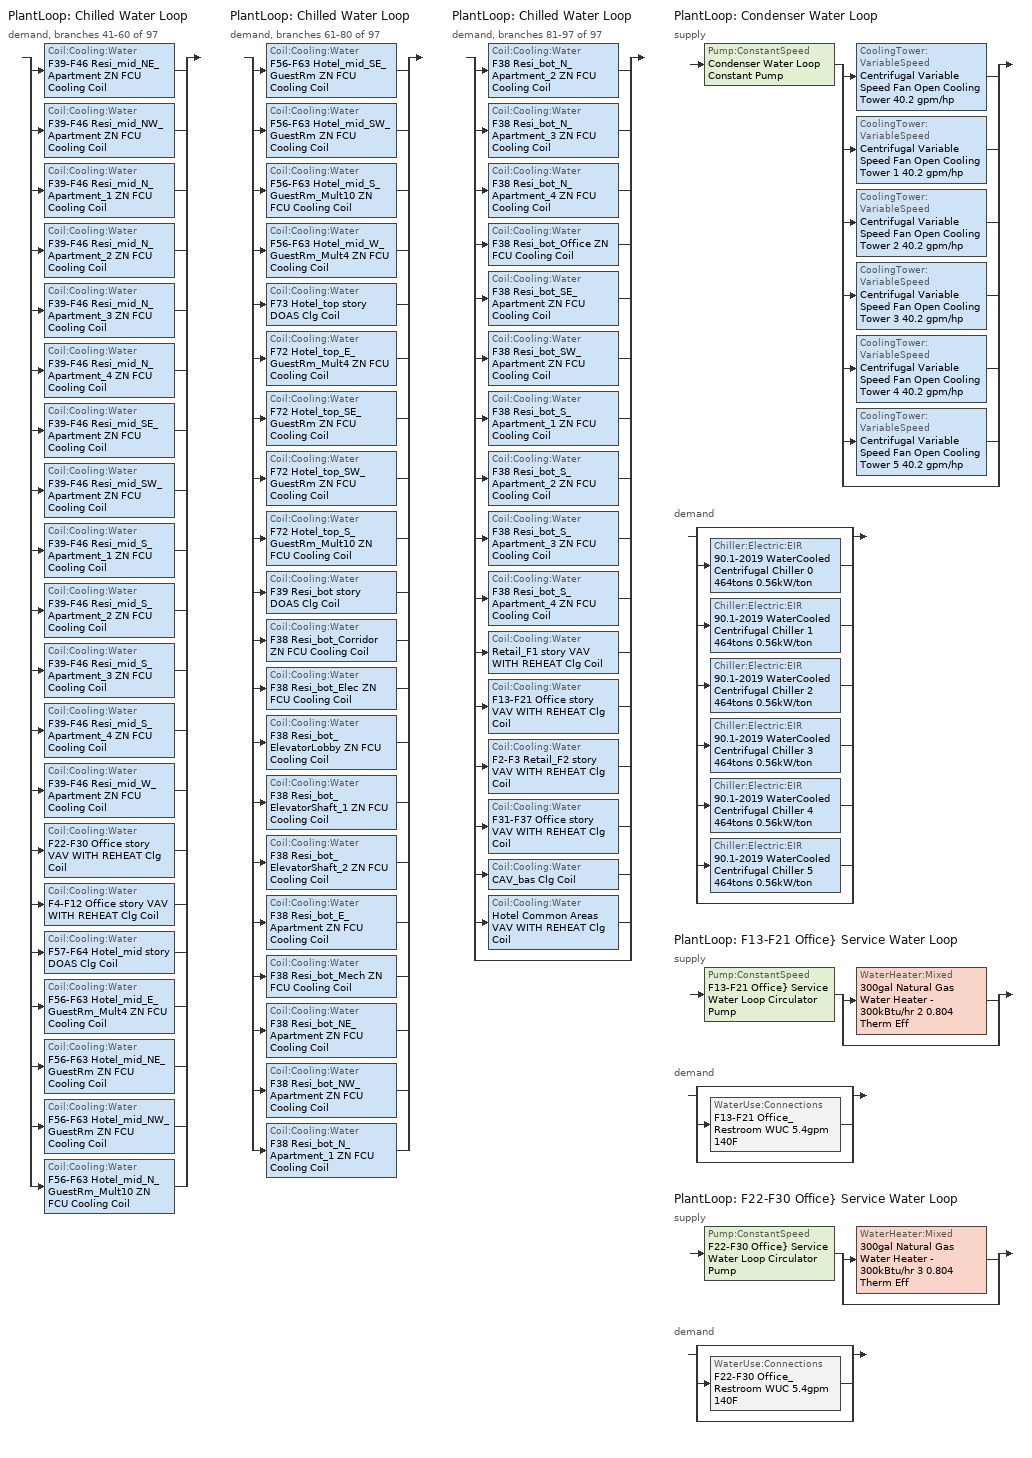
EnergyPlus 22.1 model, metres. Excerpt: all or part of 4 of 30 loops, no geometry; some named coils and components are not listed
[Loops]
PlantLoop 'Chilled Water Loop'
 demand, branches 41-60 of 97: split
  | Coil:Cooling:Water 'F39-F46 Resi_mid_NE_Apartment ZN FCU Cooling Coil'
  | Coil:Cooling:Water 'F39-F46 Resi_mid_NW_Apartment ZN FCU Cooling Coil'
  | Coil:Cooling:Water 'F39-F46 Resi_mid_N_Apartment_1 ZN FCU Cooling Coil'
  | Coil:Cooling:Water 'F39-F46 Resi_mid_N_Apartment_2 ZN FCU Cooling Coil'
  | Coil:Cooling:Water 'F39-F46 Resi_mid_N_Apartment_3 ZN FCU Cooling Coil'
  | Coil:Cooling:Water 'F39-F46 Resi_mid_N_Apartment_4 ZN FCU Cooling Coil'
  | Coil:Cooling:Water 'F39-F46 Resi_mid_SE_Apartment ZN FCU Cooling Coil'
  | Coil:Cooling:Water 'F39-F46 Resi_mid_SW_Apartment ZN FCU Cooling Coil'
  | Coil:Cooling:Water 'F39-F46 Resi_mid_S_Apartment_1 ZN FCU Cooling Coil'
  | Coil:Cooling:Water 'F39-F46 Resi_mid_S_Apartment_2 ZN FCU Cooling Coil'
  | Coil:Cooling:Water 'F39-F46 Resi_mid_S_Apartment_3 ZN FCU Cooling Coil'
  | Coil:Cooling:Water 'F39-F46 Resi_mid_S_Apartment_4 ZN FCU Cooling Coil'
  | Coil:Cooling:Water 'F39-F46 Resi_mid_W_Apartment ZN FCU Cooling Coil'
  | Coil:Cooling:Water 'F22-F30 Office story VAV WITH REHEAT Clg Coil'
  | Coil:Cooling:Water 'F4-F12 Office story VAV WITH REHEAT Clg Coil'
  | Coil:Cooling:Water 'F57-F64 Hotel_mid story DOAS Clg Coil'
  | Coil:Cooling:Water 'F56-F63 Hotel_mid_E_GuestRm_Mult4 ZN FCU Cooling Coil'
  | Coil:Cooling:Water 'F56-F63 Hotel_mid_NE_GuestRm ZN FCU Cooling Coil'
  | Coil:Cooling:Water 'F56-F63 Hotel_mid_NW_GuestRm ZN FCU Cooling Coil'
  | Coil:Cooling:Water 'F56-F63 Hotel_mid_N_GuestRm_Mult10 ZN FCU Cooling Coil'
PlantLoop 'Chilled Water Loop'
 demand, branches 61-80 of 97: split
  | Coil:Cooling:Water 'F56-F63 Hotel_mid_SE_GuestRm ZN FCU Cooling Coil'
  | Coil:Cooling:Water 'F56-F63 Hotel_mid_SW_GuestRm ZN FCU Cooling Coil'
  | Coil:Cooling:Water 'F56-F63 Hotel_mid_S_GuestRm_Mult10 ZN FCU Cooling Coil'
  | Coil:Cooling:Water 'F56-F63 Hotel_mid_W_GuestRm_Mult4 ZN FCU Cooling Coil'
  | Coil:Cooling:Water 'F73 Hotel_top story DOAS Clg Coil'
  | Coil:Cooling:Water 'F72 Hotel_top_E_GuestRm_Mult4 ZN FCU Cooling Coil'
  | Coil:Cooling:Water 'F72 Hotel_top_SE_GuestRm ZN FCU Cooling Coil'
  | Coil:Cooling:Water 'F72 Hotel_top_SW_GuestRm ZN FCU Cooling Coil'
  | Coil:Cooling:Water 'F72 Hotel_top_S_GuestRm_Mult10 ZN FCU Cooling Coil'
  | Coil:Cooling:Water 'F39 Resi_bot story DOAS Clg Coil'
  | Coil:Cooling:Water 'F38 Resi_bot_Corridor ZN FCU Cooling Coil'
  | Coil:Cooling:Water 'F38 Resi_bot_Elec ZN FCU Cooling Coil'
  | Coil:Cooling:Water 'F38 Resi_bot_ElevatorLobby ZN FCU Cooling Coil'
  | Coil:Cooling:Water 'F38 Resi_bot_ElevatorShaft_1 ZN FCU Cooling Coil'
  | Coil:Cooling:Water 'F38 Resi_bot_ElevatorShaft_2 ZN FCU Cooling Coil'
  | Coil:Cooling:Water 'F38 Resi_bot_E_Apartment ZN FCU Cooling Coil'
  | Coil:Cooling:Water 'F38 Resi_bot_Mech ZN FCU Cooling Coil'
  | Coil:Cooling:Water 'F38 Resi_bot_NE_Apartment ZN FCU Cooling Coil'
  | Coil:Cooling:Water 'F38 Resi_bot_NW_Apartment ZN FCU Cooling Coil'
  | Coil:Cooling:Water 'F38 Resi_bot_N_Apartment_1 ZN FCU Cooling Coil'
PlantLoop 'Chilled Water Loop'
 demand, branches 81-97 of 97: split
  | Coil:Cooling:Water 'F38 Resi_bot_N_Apartment_2 ZN FCU Cooling Coil'
  | Coil:Cooling:Water 'F38 Resi_bot_N_Apartment_3 ZN FCU Cooling Coil'
  | Coil:Cooling:Water 'F38 Resi_bot_N_Apartment_4 ZN FCU Cooling Coil'
  | Coil:Cooling:Water 'F38 Resi_bot_Office ZN FCU Cooling Coil'
  | Coil:Cooling:Water 'F38 Resi_bot_SE_Apartment ZN FCU Cooling Coil'
  | Coil:Cooling:Water 'F38 Resi_bot_SW_Apartment ZN FCU Cooling Coil'
  | Coil:Cooling:Water 'F38 Resi_bot_S_Apartment_1 ZN FCU Cooling Coil'
  | Coil:Cooling:Water 'F38 Resi_bot_S_Apartment_2 ZN FCU Cooling Coil'
  | Coil:Cooling:Water 'F38 Resi_bot_S_Apartment_3 ZN FCU Cooling Coil'
  | Coil:Cooling:Water 'F38 Resi_bot_S_Apartment_4 ZN FCU Cooling Coil'
  | Coil:Cooling:Water 'Retail_F1 story VAV WITH REHEAT Clg Coil'
  | Coil:Cooling:Water 'F13-F21 Office story VAV WITH REHEAT Clg Coil'
  | Coil:Cooling:Water 'F2-F3 Retail_F2 story VAV WITH REHEAT Clg Coil'
  | Coil:Cooling:Water 'F31-F37 Office story VAV WITH REHEAT Clg Coil'
  | Coil:Cooling:Water 'CAV_bas Clg Coil'
  | Coil:Cooling:Water 'Hotel Common Areas VAV WITH REHEAT Clg Coil'
  | bypass
PlantLoop 'Condenser Water Loop'
 supply: Pump:ConstantSpeed 'Condenser Water Loop Constant Pump' > split
  | CoolingTower:VariableSpeed 'Centrifugal Variable Speed Fan Open Cooling Tower 40.2 gpm/hp'
  | CoolingTower:VariableSpeed 'Centrifugal Variable Speed Fan Open Cooling Tower 1 40.2 gpm/hp'
  | CoolingTower:VariableSpeed 'Centrifugal Variable Speed Fan Open Cooling Tower 2 40.2 gpm/hp'
  | CoolingTower:VariableSpeed 'Centrifugal Variable Speed Fan Open Cooling Tower 3 40.2 gpm/hp'
  | CoolingTower:VariableSpeed 'Centrifugal Variable Speed Fan Open Cooling Tower 4 40.2 gpm/hp'
  | CoolingTower:VariableSpeed 'Centrifugal Variable Speed Fan Open Cooling Tower 5 40.2 gpm/hp'
  | bypass
 demand: split
  | bypass
  | Chiller:Electric:EIR '90.1-2019 WaterCooled  Centrifugal Chiller 0 464tons 0.56kW/ton'
  | Chiller:Electric:EIR '90.1-2019 WaterCooled  Centrifugal Chiller 1 464tons 0.56kW/ton'
  | Chiller:Electric:EIR '90.1-2019 WaterCooled  Centrifugal Chiller 2 464tons 0.56kW/ton'
  | Chiller:Electric:EIR '90.1-2019 WaterCooled  Centrifugal Chiller 3 464tons 0.56kW/ton'
  | Chiller:Electric:EIR '90.1-2019 WaterCooled  Centrifugal Chiller 4 464tons 0.56kW/ton'
  | Chiller:Electric:EIR '90.1-2019 WaterCooled  Centrifugal Chiller 5 464tons 0.56kW/ton'
  | bypass
PlantLoop 'F13-F21 Office} Service Water Loop'
 supply: Pump:ConstantSpeed 'F13-F21 Office} Service Water Loop Circulator Pump' > split
  | WaterHeater:Mixed '300gal Natural Gas Water Heater - 300kBtu/hr 2 0.804 Therm Eff'
  | bypass
 demand: split
  | bypass
  | WaterUse:Connections 'F13-F21 Office_Restroom WUC 5.4gpm 140F'
  | bypass
PlantLoop 'F22-F30 Office} Service Water Loop'
 supply: Pump:ConstantSpeed 'F22-F30 Office} Service Water Loop Circulator Pump' > split
  | WaterHeater:Mixed '300gal Natural Gas Water Heater - 300kBtu/hr 3 0.804 Therm Eff'
  | bypass
 demand: split
  | bypass
  | WaterUse:Connections 'F22-F30 Office_Restroom WUC 5.4gpm 140F'
  | bypass
[Fan:OnOff] Availability Schedule=Always On Discrete; Pressure Rise {Pa}=270.9; Maximum Flow Rate {m3/s}=Autosize; Motor In Airstream Fraction=1
Name | Fan Total Efficiency | Motor Efficiency | Fan Power Ratio Function of Speed Ratio Curve | Fan Efficiency Ratio Function of Speed Ratio Curve
F38 Resi_bot_Corridor ZN Fan Coil fan | 0.455889 | 0.828889 | Fan On Off Power Curve 60 | Fan On Off Efficiency Curve 60
F38 Resi_bot_Elec ZN Fan Coil fan | 0.455889 | 0.828889 | Fan On Off Power Curve 61 | Fan On Off Efficiency Curve 61
F38 Resi_bot_ElevatorLobby ZN Fan Coil fan | 0.455889 | 0.828889 | Fan On Off Power Curve 62 | Fan On Off Efficiency Curve 62
F38 Resi_bot_ElevatorShaft_1 ZN Fan Coil fan | 0.4675 | 0.85 | Fan On Off Power Curve 63 | Fan On Off Efficiency Curve 63
F38 Resi_bot_ElevatorShaft_2 ZN Fan Coil fan | 0.4675 | 0.85 | Fan On Off Power Curve 64 | Fan On Off Efficiency Curve 64
F38 Resi_bot_E_Apartment ZN Fan Coil fan | 0.455889 | 0.828889 | Fan On Off Power Curve 65 | Fan On Off Efficiency Curve 65
F38 Resi_bot_Mech ZN Fan Coil fan | 0.455889 | 0.828889 | Fan On Off Power Curve 66 | Fan On Off Efficiency Curve 66
F38 Resi_bot_NE_Apartment ZN Fan Coil fan | 0.455889 | 0.828889 | Fan On Off Power Curve 67 | Fan On Off Efficiency Curve 67
F38 Resi_bot_NW_Apartment ZN Fan Coil fan | 0.455889 | 0.828889 | Fan On Off Power Curve 68 | Fan On Off Efficiency Curve 68
F38 Resi_bot_N_Apartment_1 ZN Fan Coil fan | 0.455889 | 0.828889 | Fan On Off Power Curve 69 | Fan On Off Efficiency Curve 69
F38 Resi_bot_N_Apartment_2 ZN Fan Coil fan | 0.455889 | 0.828889 | Fan On Off Power Curve 70 | Fan On Off Efficiency Curve 70
F38 Resi_bot_N_Apartment_3 ZN Fan Coil fan | 0.455889 | 0.828889 | Fan On Off Power Curve 71 | Fan On Off Efficiency Curve 71
F38 Resi_bot_N_Apartment_4 ZN Fan Coil fan | 0.455889 | 0.828889 | Fan On Off Power Curve 72 | Fan On Off Efficiency Curve 72
F38 Resi_bot_Office ZN Fan Coil fan | 0.455889 | 0.828889 | Fan On Off Power Curve 73 | Fan On Off Efficiency Curve 73
F38 Resi_bot_SE_Apartment ZN Fan Coil fan | 0.455889 | 0.828889 | Fan On Off Power Curve 74 | Fan On Off Efficiency Curve 74
F38 Resi_bot_SW_Apartment ZN Fan Coil fan | 0.455889 | 0.828889 | Fan On Off Power Curve 75 | Fan On Off Efficiency Curve 75
F38 Resi_bot_S_Apartment_1 ZN Fan Coil fan | 0.455889 | 0.828889 | Fan On Off Power Curve 76 | Fan On Off Efficiency Curve 76
F38 Resi_bot_S_Apartment_2 ZN Fan Coil fan | 0.455889 | 0.828889 | Fan On Off Power Curve 77 | Fan On Off Efficiency Curve 77
F38 Resi_bot_S_Apartment_3 ZN Fan Coil fan | 0.455889 | 0.828889 | Fan On Off Power Curve 78 | Fan On Off Efficiency Curve 78
F38 Resi_bot_S_Apartment_4 ZN Fan Coil fan | 0.455889 | 0.828889 | Fan On Off Power Curve 79 | Fan On Off Efficiency Curve 79
F39-F46 Resi_mid_NE_Apartment ZN Fan Coil fan | 0.455889 | 0.828889 | Fan On Off Power Curve 35 | Fan On Off Efficiency Curve 35
F39-F46 Resi_mid_NW_Apartment ZN Fan Coil fan | 0.455889 | 0.828889 | Fan On Off Power Curve 36 | Fan On Off Efficiency Curve 36
F39-F46 Resi_mid_N_Apartment_1 ZN Fan Coil fan | 0.455889 | 0.828889 | Fan On Off Power Curve 37 | Fan On Off Efficiency Curve 37
F39-F46 Resi_mid_N_Apartment_2 ZN Fan Coil fan | 0.455889 | 0.828889 | Fan On Off Power Curve 38 | Fan On Off Efficiency Curve 38
F39-F46 Resi_mid_N_Apartment_3 ZN Fan Coil fan | 0.455889 | 0.828889 | Fan On Off Power Curve 39 | Fan On Off Efficiency Curve 39
F39-F46 Resi_mid_N_Apartment_4 ZN Fan Coil fan | 0.455889 | 0.828889 | Fan On Off Power Curve 40 | Fan On Off Efficiency Curve 40
F39-F46 Resi_mid_SE_Apartment ZN Fan Coil fan | 0.455889 | 0.828889 | Fan On Off Power Curve 41 | Fan On Off Efficiency Curve 41
F39-F46 Resi_mid_SW_Apartment ZN Fan Coil fan | 0.455889 | 0.828889 | Fan On Off Power Curve 42 | Fan On Off Efficiency Curve 42
F39-F46 Resi_mid_S_Apartment_1 ZN Fan Coil fan | 0.455889 | 0.828889 | Fan On Off Power Curve 43 | Fan On Off Efficiency Curve 43
F39-F46 Resi_mid_S_Apartment_2 ZN Fan Coil fan | 0.455889 | 0.828889 | Fan On Off Power Curve 44 | Fan On Off Efficiency Curve 44
F39-F46 Resi_mid_S_Apartment_3 ZN Fan Coil fan | 0.455889 | 0.828889 | Fan On Off Power Curve 45 | Fan On Off Efficiency Curve 45
F39-F46 Resi_mid_S_Apartment_4 ZN Fan Coil fan | 0.455889 | 0.828889 | Fan On Off Power Curve 46 | Fan On Off Efficiency Curve 46
F39-F46 Resi_mid_W_Apartment ZN Fan Coil fan | 0.455889 | 0.828889 | Fan On Off Power Curve 47 | Fan On Off Efficiency Curve 47
F56-F63 Hotel_mid_E_GuestRm_Mult4 ZN Fan Coil fan | 0.455889 | 0.828889 | Fan On Off Power Curve 48 | Fan On Off Efficiency Curve 48
F56-F63 Hotel_mid_NE_GuestRm ZN Fan Coil fan | 0.455889 | 0.828889 | Fan On Off Power Curve 49 | Fan On Off Efficiency Curve 49
F56-F63 Hotel_mid_NW_GuestRm ZN Fan Coil fan | 0.455889 | 0.828889 | Fan On Off Power Curve 50 | Fan On Off Efficiency Curve 50
F56-F63 Hotel_mid_N_GuestRm_Mult10 ZN Fan Coil fan | 0.455889 | 0.828889 | Fan On Off Power Curve 51 | Fan On Off Efficiency Curve 51
F56-F63 Hotel_mid_SE_GuestRm ZN Fan Coil fan | 0.455889 | 0.828889 | Fan On Off Power Curve 52 | Fan On Off Efficiency Curve 52
F56-F63 Hotel_mid_SW_GuestRm ZN Fan Coil fan | 0.455889 | 0.828889 | Fan On Off Power Curve 53 | Fan On Off Efficiency Curve 53
F56-F63 Hotel_mid_S_GuestRm_Mult10 ZN Fan Coil fan | 0.455889 | 0.828889 | Fan On Off Power Curve 54 | Fan On Off Efficiency Curve 54
F56-F63 Hotel_mid_W_GuestRm_Mult4 ZN Fan Coil fan | 0.455889 | 0.828889 | Fan On Off Power Curve 55 | Fan On Off Efficiency Curve 55
F72 Hotel_top_E_GuestRm_Mult4 ZN Fan Coil fan | 0.455889 | 0.828889 | Fan On Off Power Curve 56 | Fan On Off Efficiency Curve 56
F72 Hotel_top_SE_GuestRm ZN Fan Coil fan | 0.455889 | 0.828889 | Fan On Off Power Curve 57 | Fan On Off Efficiency Curve 57
F72 Hotel_top_SW_GuestRm ZN Fan Coil fan | 0.455889 | 0.828889 | Fan On Off Power Curve 58 | Fan On Off Efficiency Curve 58
F72 Hotel_top_S_GuestRm_Mult10 ZN Fan Coil fan | 0.455889 | 0.828889 | Fan On Off Power Curve 59 | Fan On Off Efficiency Curve 59
[Coil:Cooling:Water] Availability Schedule=Always On Discrete; Design Water Flow Rate {m3/s}=Autosize; Design Air Flow Rate {m3/s}=Autosize; Design Inlet Water Temperature {C}=Autosize; Design Inlet Air Temperature {C}=Autosize; Design Outlet Air Temperature {C}=Autosize; Design Inlet Air Humidity Ratio {kgWater/kgDryAir}=Autosize; Design Outlet Air Humidity Ratio {kgWater/kgDryAir}=Autosize; Type of Analysis=SimpleAnalysis; Heat Exchanger Configuration=CrossFlow
F38 Resi_bot_Corridor ZN FCU Cooling Coil; F38 Resi_bot_Elec ZN FCU Cooling Coil; F38 Resi_bot_ElevatorLobby ZN FCU Cooling Coil; F38 Resi_bot_ElevatorShaft_1 ZN FCU Cooling Coil; F38 Resi_bot_ElevatorShaft_2 ZN FCU Cooling Coil; F38 Resi_bot_E_Apartment ZN FCU Cooling Coil; F38 Resi_bot_Mech ZN FCU Cooling Coil; F38 Resi_bot_NE_Apartment ZN FCU Cooling Coil; F38 Resi_bot_NW_Apartment ZN FCU Cooling Coil; F38 Resi_bot_N_Apartment_1 ZN FCU Cooling Coil; F38 Resi_bot_N_Apartment_2 ZN FCU Cooling Coil; F38 Resi_bot_N_Apartment_3 ZN FCU Cooling Coil; F38 Resi_bot_N_Apartment_4 ZN FCU Cooling Coil; F38 Resi_bot_Office ZN FCU Cooling Coil; F38 Resi_bot_SE_Apartment ZN FCU Cooling Coil; F38 Resi_bot_SW_Apartment ZN FCU Cooling Coil; F38 Resi_bot_S_Apartment_1 ZN FCU Cooling Coil; F38 Resi_bot_S_Apartment_2 ZN FCU Cooling Coil; F38 Resi_bot_S_Apartment_3 ZN FCU Cooling Coil; F38 Resi_bot_S_Apartment_4 ZN FCU Cooling Coil; F39-F46 Resi_mid_NE_Apartment ZN FCU Cooling Coil; F39-F46 Resi_mid_NW_Apartment ZN FCU Cooling Coil; F39-F46 Resi_mid_N_Apartment_1 ZN FCU Cooling Coil; F39-F46 Resi_mid_N_Apartment_2 ZN FCU Cooling Coil; F39-F46 Resi_mid_N_Apartment_3 ZN FCU Cooling Coil; F39-F46 Resi_mid_N_Apartment_4 ZN FCU Cooling Coil; F39-F46 Resi_mid_SE_Apartment ZN FCU Cooling Coil; F39-F46 Resi_mid_SW_Apartment ZN FCU Cooling Coil; F39-F46 Resi_mid_S_Apartment_1 ZN FCU Cooling Coil; F39-F46 Resi_mid_S_Apartment_2 ZN FCU Cooling Coil; F39-F46 Resi_mid_S_Apartment_3 ZN FCU Cooling Coil; F39-F46 Resi_mid_S_Apartment_4 ZN FCU Cooling Coil; F39-F46 Resi_mid_W_Apartment ZN FCU Cooling Coil; F56-F63 Hotel_mid_E_GuestRm_Mult4 ZN FCU Cooling Coil; F56-F63 Hotel_mid_NE_GuestRm ZN FCU Cooling Coil; F56-F63 Hotel_mid_NW_GuestRm ZN FCU Cooling Coil; F56-F63 Hotel_mid_N_GuestRm_Mult10 ZN FCU Cooling Coil; F56-F63 Hotel_mid_SE_GuestRm ZN FCU Cooling Coil; F56-F63 Hotel_mid_SW_GuestRm ZN FCU Cooling Coil; F56-F63 Hotel_mid_S_GuestRm_Mult10 ZN FCU Cooling Coil; F56-F63 Hotel_mid_W_GuestRm_Mult4 ZN FCU Cooling Coil; F72 Hotel_top_E_GuestRm_Mult4 ZN FCU Cooling Coil; F72 Hotel_top_SE_GuestRm ZN FCU Cooling Coil; F72 Hotel_top_SW_GuestRm ZN FCU Cooling Coil; F72 Hotel_top_S_GuestRm_Mult10 ZN FCU Cooling Coil
[ZoneHVAC:FourPipeFanCoil] Availability Schedule=Always On Discrete; Capacity Control Method=CyclingFan; Maximum Supply Air Flow Rate {m3/s}=Autosize; Maximum Outdoor Air Flow Rate {m3/s}=0; Maximum Cold Water Flow Rate {m3/s}=Autosize; Maximum Hot Water Flow Rate {m3/s}=Autosize; Minimum Supply Air Temperature in Cooling Mode {C}=Autosize; Maximum Supply Air Temperature in Heating Mode {C}=Autosize
Name | Supply Air Fan | Cooling Coil | Heating Coil
F38 Resi_bot_Corridor ZN FCU | F38 Resi_bot_Corridor ZN Fan Coil fan | F38 Resi_bot_Corridor ZN FCU Cooling Coil | F38 Resi_bot_Corridor ZN FCU Heating Coil
F38 Resi_bot_Elec ZN FCU | F38 Resi_bot_Elec ZN Fan Coil fan | F38 Resi_bot_Elec ZN FCU Cooling Coil | F38 Resi_bot_Elec ZN FCU Heating Coil
F38 Resi_bot_ElevatorLobby ZN FCU | F38 Resi_bot_ElevatorLobby ZN Fan Coil fan | F38 Resi_bot_ElevatorLobby ZN FCU Cooling Coil | F38 Resi_bot_ElevatorLobby ZN FCU Heating Coil
F38 Resi_bot_ElevatorShaft_1 ZN FCU | F38 Resi_bot_ElevatorShaft_1 ZN Fan Coil fan | F38 Resi_bot_ElevatorShaft_1 ZN FCU Cooling Coil | F38 Resi_bot_ElevatorShaft_1 ZN FCU Heating Coil
F38 Resi_bot_ElevatorShaft_2 ZN FCU | F38 Resi_bot_ElevatorShaft_2 ZN Fan Coil fan | F38 Resi_bot_ElevatorShaft_2 ZN FCU Cooling Coil | F38 Resi_bot_ElevatorShaft_2 ZN FCU Heating Coil
F38 Resi_bot_E_Apartment ZN FCU | F38 Resi_bot_E_Apartment ZN Fan Coil fan | F38 Resi_bot_E_Apartment ZN FCU Cooling Coil | F38 Resi_bot_E_Apartment ZN FCU Heating Coil
F38 Resi_bot_Mech ZN FCU | F38 Resi_bot_Mech ZN Fan Coil fan | F38 Resi_bot_Mech ZN FCU Cooling Coil | F38 Resi_bot_Mech ZN FCU Heating Coil
F38 Resi_bot_NE_Apartment ZN FCU | F38 Resi_bot_NE_Apartment ZN Fan Coil fan | F38 Resi_bot_NE_Apartment ZN FCU Cooling Coil | F38 Resi_bot_NE_Apartment ZN FCU Heating Coil
F38 Resi_bot_NW_Apartment ZN FCU | F38 Resi_bot_NW_Apartment ZN Fan Coil fan | F38 Resi_bot_NW_Apartment ZN FCU Cooling Coil | F38 Resi_bot_NW_Apartment ZN FCU Heating Coil
F38 Resi_bot_N_Apartment_1 ZN FCU | F38 Resi_bot_N_Apartment_1 ZN Fan Coil fan | F38 Resi_bot_N_Apartment_1 ZN FCU Cooling Coil | F38 Resi_bot_N_Apartment_1 ZN FCU Heating Coil
F38 Resi_bot_N_Apartment_2 ZN FCU | F38 Resi_bot_N_Apartment_2 ZN Fan Coil fan | F38 Resi_bot_N_Apartment_2 ZN FCU Cooling Coil | F38 Resi_bot_N_Apartment_2 ZN FCU Heating Coil
F38 Resi_bot_N_Apartment_3 ZN FCU | F38 Resi_bot_N_Apartment_3 ZN Fan Coil fan | F38 Resi_bot_N_Apartment_3 ZN FCU Cooling Coil | F38 Resi_bot_N_Apartment_3 ZN FCU Heating Coil
F38 Resi_bot_N_Apartment_4 ZN FCU | F38 Resi_bot_N_Apartment_4 ZN Fan Coil fan | F38 Resi_bot_N_Apartment_4 ZN FCU Cooling Coil | F38 Resi_bot_N_Apartment_4 ZN FCU Heating Coil
F38 Resi_bot_Office ZN FCU | F38 Resi_bot_Office ZN Fan Coil fan | F38 Resi_bot_Office ZN FCU Cooling Coil | F38 Resi_bot_Office ZN FCU Heating Coil
F38 Resi_bot_SE_Apartment ZN FCU | F38 Resi_bot_SE_Apartment ZN Fan Coil fan | F38 Resi_bot_SE_Apartment ZN FCU Cooling Coil | F38 Resi_bot_SE_Apartment ZN FCU Heating Coil
F38 Resi_bot_SW_Apartment ZN FCU | F38 Resi_bot_SW_Apartment ZN Fan Coil fan | F38 Resi_bot_SW_Apartment ZN FCU Cooling Coil | F38 Resi_bot_SW_Apartment ZN FCU Heating Coil
F38 Resi_bot_S_Apartment_1 ZN FCU | F38 Resi_bot_S_Apartment_1 ZN Fan Coil fan | F38 Resi_bot_S_Apartment_1 ZN FCU Cooling Coil | F38 Resi_bot_S_Apartment_1 ZN FCU Heating Coil
F38 Resi_bot_S_Apartment_2 ZN FCU | F38 Resi_bot_S_Apartment_2 ZN Fan Coil fan | F38 Resi_bot_S_Apartment_2 ZN FCU Cooling Coil | F38 Resi_bot_S_Apartment_2 ZN FCU Heating Coil
F38 Resi_bot_S_Apartment_3 ZN FCU | F38 Resi_bot_S_Apartment_3 ZN Fan Coil fan | F38 Resi_bot_S_Apartment_3 ZN FCU Cooling Coil | F38 Resi_bot_S_Apartment_3 ZN FCU Heating Coil
F38 Resi_bot_S_Apartment_4 ZN FCU | F38 Resi_bot_S_Apartment_4 ZN Fan Coil fan | F38 Resi_bot_S_Apartment_4 ZN FCU Cooling Coil | F38 Resi_bot_S_Apartment_4 ZN FCU Heating Coil
F39-F46 Resi_mid_NE_Apartment ZN FCU | F39-F46 Resi_mid_NE_Apartment ZN Fan Coil fan | F39-F46 Resi_mid_NE_Apartment ZN FCU Cooling Coil | F39-F46 Resi_mid_NE_Apartment ZN FCU Heating Coil
F39-F46 Resi_mid_NW_Apartment ZN FCU | F39-F46 Resi_mid_NW_Apartment ZN Fan Coil fan | F39-F46 Resi_mid_NW_Apartment ZN FCU Cooling Coil | F39-F46 Resi_mid_NW_Apartment ZN FCU Heating Coil
F39-F46 Resi_mid_N_Apartment_1 ZN FCU | F39-F46 Resi_mid_N_Apartment_1 ZN Fan Coil fan | F39-F46 Resi_mid_N_Apartment_1 ZN FCU Cooling Coil | F39-F46 Resi_mid_N_Apartment_1 ZN FCU Heating Coil
F39-F46 Resi_mid_N_Apartment_2 ZN FCU | F39-F46 Resi_mid_N_Apartment_2 ZN Fan Coil fan | F39-F46 Resi_mid_N_Apartment_2 ZN FCU Cooling Coil | F39-F46 Resi_mid_N_Apartment_2 ZN FCU Heating Coil
F39-F46 Resi_mid_N_Apartment_3 ZN FCU | F39-F46 Resi_mid_N_Apartment_3 ZN Fan Coil fan | F39-F46 Resi_mid_N_Apartment_3 ZN FCU Cooling Coil | F39-F46 Resi_mid_N_Apartment_3 ZN FCU Heating Coil
F39-F46 Resi_mid_N_Apartment_4 ZN FCU | F39-F46 Resi_mid_N_Apartment_4 ZN Fan Coil fan | F39-F46 Resi_mid_N_Apartment_4 ZN FCU Cooling Coil | F39-F46 Resi_mid_N_Apartment_4 ZN FCU Heating Coil
F39-F46 Resi_mid_SE_Apartment ZN FCU | F39-F46 Resi_mid_SE_Apartment ZN Fan Coil fan | F39-F46 Resi_mid_SE_Apartment ZN FCU Cooling Coil | F39-F46 Resi_mid_SE_Apartment ZN FCU Heating Coil
F39-F46 Resi_mid_SW_Apartment ZN FCU | F39-F46 Resi_mid_SW_Apartment ZN Fan Coil fan | F39-F46 Resi_mid_SW_Apartment ZN FCU Cooling Coil | F39-F46 Resi_mid_SW_Apartment ZN FCU Heating Coil
F39-F46 Resi_mid_S_Apartment_1 ZN FCU | F39-F46 Resi_mid_S_Apartment_1 ZN Fan Coil fan | F39-F46 Resi_mid_S_Apartment_1 ZN FCU Cooling Coil | F39-F46 Resi_mid_S_Apartment_1 ZN FCU Heating Coil
F39-F46 Resi_mid_S_Apartment_2 ZN FCU | F39-F46 Resi_mid_S_Apartment_2 ZN Fan Coil fan | F39-F46 Resi_mid_S_Apartment_2 ZN FCU Cooling Coil | F39-F46 Resi_mid_S_Apartment_2 ZN FCU Heating Coil
F39-F46 Resi_mid_S_Apartment_3 ZN FCU | F39-F46 Resi_mid_S_Apartment_3 ZN Fan Coil fan | F39-F46 Resi_mid_S_Apartment_3 ZN FCU Cooling Coil | F39-F46 Resi_mid_S_Apartment_3 ZN FCU Heating Coil
F39-F46 Resi_mid_S_Apartment_4 ZN FCU | F39-F46 Resi_mid_S_Apartment_4 ZN Fan Coil fan | F39-F46 Resi_mid_S_Apartment_4 ZN FCU Cooling Coil | F39-F46 Resi_mid_S_Apartment_4 ZN FCU Heating Coil
F39-F46 Resi_mid_W_Apartment ZN FCU | F39-F46 Resi_mid_W_Apartment ZN Fan Coil fan | F39-F46 Resi_mid_W_Apartment ZN FCU Cooling Coil | F39-F46 Resi_mid_W_Apartment ZN FCU Heating Coil
F56-F63 Hotel_mid_E_GuestRm_Mult4 ZN FCU | F56-F63 Hotel_mid_E_GuestRm_Mult4 ZN Fan Coil fan | F56-F63 Hotel_mid_E_GuestRm_Mult4 ZN FCU Cooling Coil | F56-F63 Hotel_mid_E_GuestRm_Mult4 ZN FCU Heating Coil
F56-F63 Hotel_mid_NE_GuestRm ZN FCU | F56-F63 Hotel_mid_NE_GuestRm ZN Fan Coil fan | F56-F63 Hotel_mid_NE_GuestRm ZN FCU Cooling Coil | F56-F63 Hotel_mid_NE_GuestRm ZN FCU Heating Coil
F56-F63 Hotel_mid_NW_GuestRm ZN FCU | F56-F63 Hotel_mid_NW_GuestRm ZN Fan Coil fan | F56-F63 Hotel_mid_NW_GuestRm ZN FCU Cooling Coil | F56-F63 Hotel_mid_NW_GuestRm ZN FCU Heating Coil
F56-F63 Hotel_mid_N_GuestRm_Mult10 ZN FCU | F56-F63 Hotel_mid_N_GuestRm_Mult10 ZN Fan Coil fan | F56-F63 Hotel_mid_N_GuestRm_Mult10 ZN FCU Cooling Coil | F56-F63 Hotel_mid_N_GuestRm_Mult10 ZN FCU Heating Coil
F56-F63 Hotel_mid_SE_GuestRm ZN FCU | F56-F63 Hotel_mid_SE_GuestRm ZN Fan Coil fan | F56-F63 Hotel_mid_SE_GuestRm ZN FCU Cooling Coil | F56-F63 Hotel_mid_SE_GuestRm ZN FCU Heating Coil
F56-F63 Hotel_mid_SW_GuestRm ZN FCU | F56-F63 Hotel_mid_SW_GuestRm ZN Fan Coil fan | F56-F63 Hotel_mid_SW_GuestRm ZN FCU Cooling Coil | F56-F63 Hotel_mid_SW_GuestRm ZN FCU Heating Coil
F56-F63 Hotel_mid_S_GuestRm_Mult10 ZN FCU | F56-F63 Hotel_mid_S_GuestRm_Mult10 ZN Fan Coil fan | F56-F63 Hotel_mid_S_GuestRm_Mult10 ZN FCU Cooling Coil | F56-F63 Hotel_mid_S_GuestRm_Mult10 ZN FCU Heating Coil
F56-F63 Hotel_mid_W_GuestRm_Mult4 ZN FCU | F56-F63 Hotel_mid_W_GuestRm_Mult4 ZN Fan Coil fan | F56-F63 Hotel_mid_W_GuestRm_Mult4 ZN FCU Cooling Coil | F56-F63 Hotel_mid_W_GuestRm_Mult4 ZN FCU Heating Coil
F72 Hotel_top_E_GuestRm_Mult4 ZN FCU | F72 Hotel_top_E_GuestRm_Mult4 ZN Fan Coil fan | F72 Hotel_top_E_GuestRm_Mult4 ZN FCU Cooling Coil | F72 Hotel_top_E_GuestRm_Mult4 ZN FCU Heating Coil
F72 Hotel_top_SE_GuestRm ZN FCU | F72 Hotel_top_SE_GuestRm ZN Fan Coil fan | F72 Hotel_top_SE_GuestRm ZN FCU Cooling Coil | F72 Hotel_top_SE_GuestRm ZN FCU Heating Coil
F72 Hotel_top_SW_GuestRm ZN FCU | F72 Hotel_top_SW_GuestRm ZN Fan Coil fan | F72 Hotel_top_SW_GuestRm ZN FCU Cooling Coil | F72 Hotel_top_SW_GuestRm ZN FCU Heating Coil
F72 Hotel_top_S_GuestRm_Mult10 ZN FCU | F72 Hotel_top_S_GuestRm_Mult10 ZN Fan Coil fan | F72 Hotel_top_S_GuestRm_Mult10 ZN FCU Cooling Coil | F72 Hotel_top_S_GuestRm_Mult10 ZN FCU Heating Coil
[SetpointManager:Scheduled] Control Variable=Temperature; Schedule=Service Water Loop Temp - 140F
Name | Setpoint Node or NodeList
Service hot water setpoint manager 2 | F13-F21 Office} Service Water Loop Supply Outlet Node
Service hot water setpoint manager 3 | F22-F30 Office} Service Water Loop Supply Outlet Node
[PlantLoop] Fluid Type=Water; Maximum Loop Flow Rate {m3/s}=Autosize; Minimum Loop Flow Rate {m3/s}=0; Plant Loop Volume {m3}=Autocalculate; Load Distribution Scheme=Optimal; Plant Loop Demand Calculation Scheme=SingleSetpoint; Common Pipe Simulation=None
Name | Plant Equipment Operation Scheme | Maximum Loop Temperature {C} | Minimum Loop Temperature {C}
Condenser Water Loop | Condenser Water Loop Operation Schemes | 80 | 5
F13-F21 Office} Service Water Loop | F13-F21 Office} Service Water Loop Operation Schemes | 60 | 10
F22-F30 Office} Service Water Loop | F22-F30 Office} Service Water Loop Operation Schemes | 60 | 10
[Sizing:Plant]
Name | Loop Type | Design Loop Exit Temperature {C} | Loop Design Temperature Difference {deltaC} | Sizing Option | Zone Timesteps in Averaging Window | Coincident Sizing Factor Mode
Condenser Water Loop | Condenser | 29.4444 | 5.55556 | Coincident | 6 | GlobalCoolingSizingFactor
F13-F21 Office} Service Water Loop; F22-F30 Office} Service Water Loop | Heating | 60 | 5 | NonCoincident | 1 | None
[Pump:ConstantSpeed] Design Flow Rate {m3/s}=Autosize; Design Power Consumption {W}=Autosize; Fraction of Motor Inefficiencies to Fluid Stream=0; Pump Control Type=Intermittent; Design Power Sizing Method=PowerPerFlowPerPressure; Design Electric Power per Unit Flow Rate {W/(m3/s)}=348701.1; Design Shaft Power per Unit Flow Rate per Unit Head {W-s/m3-Pa}=1.28205
Name | Design Pump Head {Pa} | Motor Efficiency
Condenser Water Loop Constant Pump | 148557 | 0.972582
F13-F21 Office} Service Water Loop Circulator Pump; F22-F30 Office} Service Water Loop Circulator Pump | 29891 | 0.865
[WaterHeater:Mixed] Tank Volume {m3}=1.13562; Setpoint Temperature Schedule=Service Water Loop Temp - 140F; Deadband Temperature Difference {deltaC}=2; Maximum Temperature Limit {C}=60; Heater Control Type=Cycle; Heater Maximum Capacity {W}=87921.3; Heater Ignition Minimum Flow Rate {m3/s}=0; Heater Ignition Delay {s}=0; Heater Fuel Type=NaturalGas; Heater Thermal Efficiency=0.803984; Off Cycle Parasitic Fuel Consumption Rate {W}=8146.58; Off Cycle Parasitic Fuel Type=NaturalGas; Off Cycle Parasitic Heat Fraction to Tank=0; On Cycle Parasitic Fuel Consumption Rate {W}=8146.58; On Cycle Parasitic Fuel Type=NaturalGas; On Cycle Parasitic Heat Fraction to Tank=0; Ambient Temperature Indicator=Schedule; Ambient Temperature Schedule=Water Heater Ambient Temp Schedule 71.6F; Off Cycle Loss Coefficient to Ambient Temperature {W/K}=11.2595; Off Cycle Loss Fraction to Zone=1; On Cycle Loss Coefficient to Ambient Temperature {W/K}=11.2595; On Cycle Loss Fraction to Zone=1; Use Side Effectiveness=1; Source Side Effectiveness=1; Use Side Design Flow Rate {m3/s}=Autosize; Source Side Design Flow Rate {m3/s}=Autosize; Indirect Water Heating Recovery Time {hr}=1.5; Source Side Flow Control Mode=IndirectHeatPrimarySetpoint
300gal Natural Gas Water Heater - 300kBtu/hr 2 0.804 Therm Eff; 300gal Natural Gas Water Heater - 300kBtu/hr 3 0.804 Therm Eff
[WaterHeater:Sizing] Design Mode=PeakDraw; Time Storage Can Meet Peak Draw {hr}=0.538503; Time for Tank Recovery {hr}=0; Nominal Tank Volume for Autosizing Plant Connections {m3}=1
300gal Natural Gas Water Heater - 300kBtu/hr 2 0.804 Therm Eff; 300gal Natural Gas Water Heater - 300kBtu/hr 3 0.804 Therm Eff
[WaterUse:Connections] Drain Water Heat Exchanger Type=None; Drain Water Heat Exchanger Destination=Plant
Name | Water Use Equipment Name 1
F13-F21 Office_Restroom WUC 5.4gpm 140F | F13-F21 Office_Restroom Service Water Use 5.4gpm 140F
F22-F30 Office_Restroom WUC 5.4gpm 140F | F22-F30 Office_Restroom Service Water Use 5.4gpm 140F
[WaterUse:Equipment] Peak Flow Rate {m3/s}=0.000340949; Flow Rate Fraction Schedule=OfficeLarge BLDG_SWH_SCH; Target Temperature Schedule=Mixed Water At Faucet Temp - 140F; Sensible Fraction Schedule=Fraction Sensible - 0.2; Latent Fraction Schedule=Fraction Latent - 0.05
F13-F21 Office_Restroom Service Water Use 5.4gpm 140F; F22-F30 Office_Restroom Service Water Use 5.4gpm 140F
[PlantEquipmentOperationSchemes] Control Scheme Schedule Name 1=Always On Discrete
Name | Control Scheme Object Type 1 | Control Scheme Name 1
Condenser Water Loop Operation Schemes | PlantEquipmentOperation:CoolingLoad | Condenser Water Loop Cooling Operation Scheme
F13-F21 Office} Service Water Loop Operation Schemes | PlantEquipmentOperation:HeatingLoad | F13-F21 Office} Service Water Loop Heating Operation Scheme
F22-F30 Office} Service Water Loop Operation Schemes | PlantEquipmentOperation:HeatingLoad | F22-F30 Office} Service Water Loop Heating Operation Scheme
[PlantEquipmentOperation:HeatingLoad] Load Range Lower Limit 1 {W}=0; Load Range Upper Limit 1 {W}=1000000000
Name | Range Equipment List Name 1
F13-F21 Office} Service Water Loop Heating Operation Scheme | F13-F21 Office} Service Water Loop Heating Equipment List
F22-F30 Office} Service Water Loop Heating Operation Scheme | F22-F30 Office} Service Water Loop Heating Equipment List
[PlantEquipmentList]
Condenser Water Loop Cooling Equipment List: CoolingTower:VariableSpeed, Centrifugal Variable Speed Fan Open Cooling Tower 40.2 gpm/hp, CoolingTower:VariableSpeed, Centrifugal Variable Speed Fan Open Cooling Tower 1 40.2 gpm/hp, CoolingTower:VariableSpeed, Centrifugal Variable Speed Fan Open Cooling Tower 2 40.2 gpm/hp, CoolingTower:VariableSpeed, Centrifugal Variable Speed Fan Open Cooling Tower 3 40.2 gpm/hp, CoolingTower:VariableSpeed, Centrifugal Variable Speed Fan Open Cooling Tower 4 40.2 gpm/hp, CoolingTower:VariableSpeed, Centrifugal Variable Speed Fan Open Cooling Tower 5 40.2 gpm/hp
F13-F21 Office} Service Water Loop Heating Equipment List: WaterHeater:Mixed, 300gal Natural Gas Water Heater - 300kBtu/hr 2 0.804 Therm Eff
F22-F30 Office} Service Water Loop Heating Equipment List: WaterHeater:Mixed, 300gal Natural Gas Water Heater - 300kBtu/hr 3 0.804 Therm Eff
[PlantEquipmentOperation:CoolingLoad]
Condenser Water Loop Cooling Operation Scheme: Load Range Lower Limit 1 {W}=0; Load Range Upper Limit 1 {W}=1000000000; Range Equipment List Name 1=Condenser Water Loop Cooling Equipment List
[CoolingTower:VariableSpeed] Model Type=CoolToolsCrossFlow; Design Inlet Air Wet-Bulb Temperature {C}=24.9; Design Approach Temperature {deltaC}=4.54444; Design Range Temperature {deltaC}=5.55556; Design Water Flow Rate {m3/s}=Autosize; Design Air Flow Rate {m3/s}=Autosize; Design Fan Power {W}=159244; Fan Power Ratio Function of Air Flow Rate Ratio Curve=VSD-TWR-FAN-FPLR; Minimum Air Flow Rate Ratio=0.2; Fraction of Tower Capacity in Free Convection Regime=0.125; Basin Heater Capacity {W/K}=0; Basin Heater Setpoint Temperature {C}=2; Evaporation Loss Mode=SaturatedExit; Evaporation Loss Factor {percent/K}=0.2; Drift Loss Percent {percent}=0.008; Blowdown Calculation Mode=ConcentrationRatio; Blowdown Concentration Ratio=3; Number of Cells=2; Cell Control=MaximalCell; Sizing Factor=1
Centrifugal Variable Speed Fan Open Cooling Tower 40.2 gpm/hp; Centrifugal Variable Speed Fan Open Cooling Tower 1 40.2 gpm/hp; Centrifugal Variable Speed Fan Open Cooling Tower 2 40.2 gpm/hp; Centrifugal Variable Speed Fan Open Cooling Tower 3 40.2 gpm/hp; Centrifugal Variable Speed Fan Open Cooling Tower 4 40.2 gpm/hp; Centrifugal Variable Speed Fan Open Cooling Tower 5 40.2 gpm/hp
[SetpointManager:FollowOutdoorAirTemperature]
Condenser Water Loop Setpoint Manager Follow OATwb with 8.2F Approach: Control Variable=Temperature; Reference Temperature Type=OutdoorAirWetBulb; Offset Temperature Difference {deltaC}=4.54444; Maximum Setpoint Temperature {C}=29.4444; Minimum Setpoint Temperature {C}=21.1111; Setpoint Node or NodeList=Condenser Water Loop Supply Outlet Node
[Schedule:Day:Interval]
Fraction Latent - 0.05 Default: No, 24:00, 0.05
Fraction Sensible - 0.2 Default: No, 24:00, 0.2
Mixed Water At Faucet Temp - 140F Default; Service Water Loop Temp - 140F Default: No, 24:00, 60
OfficeLarge BLDG_SWH_SCH Default: No, 06:00, 0, 07:00, 0.07, 11:00, 0.04, 13:00, 0.06, 14:00, 0.09, 15:00, 0.06, 21:00, 0.04, 22:00, 0.07, 24:00, 0.04
OfficeLarge BLDG_SWH_SCH SmrDsn|Wkdy Day; OfficeLarge BLDG_SWH_SCH Summer Design Day: No, 06:00, 0, 07:00, 0.07, 08:00, 0.19, 09:00, 0.35, 10:00, 0.38, 11:00, 0.39, 12:00, 0.47, 13:00, 0.57, 14:00, 0.54, 15:00, 0.34, 16:00, 0.33, 17:00, 0.44, 18:00, 0.26, 19:00, 0.21, 20:00, 0.15, 21:00, 0.17, 22:00, 0.08, 24:00, 0.05
OfficeLarge BLDG_SWH_SCH Winter Design Day; OfficeLarge BLDG_SWH_SCH WntrDsn|Sat Day: No, 06:00, 0, 07:00, 0.07, 08:00, 0.11, 09:00, 0.15, 10:00, 0.21, 11:00, 0.19, 12:00, 0.23, 13:00, 0.2, 14:00, 0.19, 15:00, 0.15, 16:00, 0.13, 17:00, 0.14, 21:00, 0.07, 22:00, 0.09, 24:00, 0.05
Water Heater Ambient Temp Schedule 71.6F Default: No, 24:00, 22
[Schedule:Week:Daily]
Fraction Latent - 0.05 Week Rule - Jan1-Dec31: Fraction Latent - 0.05 Default, Fraction Latent - 0.05 Default, Fraction Latent - 0.05 Default, Fraction Latent - 0.05 Default, Fraction Latent - 0.05 Default, Fraction Latent - 0.05 Default, Fraction Latent - 0.05 Default, Fraction Latent - 0.05 Default, Fraction Latent - 0.05 Default, Fraction Latent - 0.05 Default, Fraction Latent - 0.05 Default, Fraction Latent - 0.05 Default
Fraction Sensible - 0.2 Week Rule - Jan1-Dec31: Fraction Sensible - 0.2 Default, Fraction Sensible - 0.2 Default, Fraction Sensible - 0.2 Default, Fraction Sensible - 0.2 Default, Fraction Sensible - 0.2 Default, Fraction Sensible - 0.2 Default, Fraction Sensible - 0.2 Default, Fraction Sensible - 0.2 Default, Fraction Sensible - 0.2 Default, Fraction Sensible - 0.2 Default, Fraction Sensible - 0.2 Default, Fraction Sensible - 0.2 Default
Mixed Water At Faucet Temp - 140F Week Rule - Jan1-Dec31: Mixed Water At Faucet Temp - 140F Default, Mixed Water At Faucet Temp - 140F Default, Mixed Water At Faucet Temp - 140F Default, Mixed Water At Faucet Temp - 140F Default, Mixed Water At Faucet Temp - 140F Default, Mixed Water At Faucet Temp - 140F Default, Mixed Water At Faucet Temp - 140F Default, Mixed Water At Faucet Temp - 140F Default, Mixed Water At Faucet Temp - 140F Default, Mixed Water At Faucet Temp - 140F Default, Mixed Water At Faucet Temp - 140F Default, Mixed Water At Faucet Temp - 140F Default
OfficeLarge BLDG_SWH_SCH Week Rule - Jan1-Dec31: OfficeLarge BLDG_SWH_SCH Default, OfficeLarge BLDG_SWH_SCH SmrDsn|Wkdy Day, OfficeLarge BLDG_SWH_SCH SmrDsn|Wkdy Day, OfficeLarge BLDG_SWH_SCH SmrDsn|Wkdy Day, OfficeLarge BLDG_SWH_SCH SmrDsn|Wkdy Day, OfficeLarge BLDG_SWH_SCH SmrDsn|Wkdy Day, OfficeLarge BLDG_SWH_SCH WntrDsn|Sat Day, OfficeLarge BLDG_SWH_SCH Default, OfficeLarge BLDG_SWH_SCH Summer Design Day, OfficeLarge BLDG_SWH_SCH Winter Design Day, OfficeLarge BLDG_SWH_SCH Default, OfficeLarge BLDG_SWH_SCH Default
Service Water Loop Temp - 140F Week Rule - Jan1-Dec31: Service Water Loop Temp - 140F Default, Service Water Loop Temp - 140F Default, Service Water Loop Temp - 140F Default, Service Water Loop Temp - 140F Default, Service Water Loop Temp - 140F Default, Service Water Loop Temp - 140F Default, Service Water Loop Temp - 140F Default, Service Water Loop Temp - 140F Default, Service Water Loop Temp - 140F Default, Service Water Loop Temp - 140F Default, Service Water Loop Temp - 140F Default, Service Water Loop Temp - 140F Default
Water Heater Ambient Temp Schedule 71.6F Week Rule - Jan1-Dec31: Water Heater Ambient Temp Schedule 71.6F Default, Water Heater Ambient Temp Schedule 71.6F Default, Water Heater Ambient Temp Schedule 71.6F Default, Water Heater Ambient Temp Schedule 71.6F Default, Water Heater Ambient Temp Schedule 71.6F Default, Water Heater Ambient Temp Schedule 71.6F Default, Water Heater Ambient Temp Schedule 71.6F Default, Water Heater Ambient Temp Schedule 71.6F Default, Water Heater Ambient Temp Schedule 71.6F Default, Water Heater Ambient Temp Schedule 71.6F Default, Water Heater Ambient Temp Schedule 71.6F Default, Water Heater Ambient Temp Schedule 71.6F Default
[Schedule:Year]
Fraction Latent - 0.05: Fraction Latent - 0.05 Week Rule - Jan1-Dec31, 1, 1, 12, 31
Fraction Sensible - 0.2: Fraction Sensible - 0.2 Week Rule - Jan1-Dec31, 1, 1, 12, 31
Mixed Water At Faucet Temp - 140F: Mixed Water At Faucet Temp - 140F Week Rule - Jan1-Dec31, 1, 1, 12, 31
OfficeLarge BLDG_SWH_SCH: OfficeLarge BLDG_SWH_SCH Week Rule - Jan1-Dec31, 1, 1, 12, 31
Service Water Loop Temp - 140F: Service Water Loop Temp - 140F Week Rule - Jan1-Dec31, 1, 1, 12, 31
Water Heater Ambient Temp Schedule 71.6F: Water Heater Ambient Temp Schedule 71.6F Week Rule - Jan1-Dec31, 1, 1, 12, 31
[Schedule:Constant]
Always On Discrete: Hourly Value=1
[Curve:Exponent] Coefficient1 Constant=1; Coefficient2 Constant=0; Coefficient3 Constant=0; Minimum Value of x {BasedOnField A2}=0; Maximum Value of x {BasedOnField A2}=1
Fan On Off Power Curve 60; Fan On Off Power Curve 61; Fan On Off Power Curve 62; Fan On Off Power Curve 63; Fan On Off Power Curve 64; Fan On Off Power Curve 65; Fan On Off Power Curve 66; Fan On Off Power Curve 67; Fan On Off Power Curve 68; Fan On Off Power Curve 69; Fan On Off Power Curve 70; Fan On Off Power Curve 71; Fan On Off Power Curve 72; Fan On Off Power Curve 73; Fan On Off Power Curve 74; Fan On Off Power Curve 75; Fan On Off Power Curve 76; Fan On Off Power Curve 77; Fan On Off Power Curve 78; Fan On Off Power Curve 79; Fan On Off Power Curve 35; Fan On Off Power Curve 36; Fan On Off Power Curve 37; Fan On Off Power Curve 38; Fan On Off Power Curve 39; Fan On Off Power Curve 40; Fan On Off Power Curve 41; Fan On Off Power Curve 42; Fan On Off Power Curve 43; Fan On Off Power Curve 44; Fan On Off Power Curve 45; Fan On Off Power Curve 46; Fan On Off Power Curve 47; Fan On Off Power Curve 48; Fan On Off Power Curve 49; Fan On Off Power Curve 50; Fan On Off Power Curve 51; Fan On Off Power Curve 52; Fan On Off Power Curve 53; Fan On Off Power Curve 54; Fan On Off Power Curve 55; Fan On Off Power Curve 56; Fan On Off Power Curve 57; Fan On Off Power Curve 58; Fan On Off Power Curve 59
[Curve:Cubic] Minimum Value of x {BasedOnField A2}=0; Maximum Value of x {BasedOnField A2}=1
Name | Coefficient1 Constant | Coefficient2 x | Coefficient3 x**2 | Coefficient4 x**3
Fan On Off Efficiency Curve 60; Fan On Off Efficiency Curve 61; Fan On Off Efficiency Curve 62; Fan On Off Efficiency Curve 63; Fan On Off Efficiency Curve 64; Fan On Off Efficiency Curve 65; Fan On Off Efficiency Curve 66; Fan On Off Efficiency Curve 67; Fan On Off Efficiency Curve 68; Fan On Off Efficiency Curve 69; Fan On Off Efficiency Curve 70; Fan On Off Efficiency Curve 71; Fan On Off Efficiency Curve 72; Fan On Off Efficiency Curve 73; Fan On Off Efficiency Curve 74; Fan On Off Efficiency Curve 75; Fan On Off Efficiency Curve 76; Fan On Off Efficiency Curve 77; Fan On Off Efficiency Curve 78; Fan On Off Efficiency Curve 79; Fan On Off Efficiency Curve 35; Fan On Off Efficiency Curve 36; Fan On Off Efficiency Curve 37; Fan On Off Efficiency Curve 38; Fan On Off Efficiency Curve 39; Fan On Off Efficiency Curve 40; Fan On Off Efficiency Curve 41; Fan On Off Efficiency Curve 42; Fan On Off Efficiency Curve 43; Fan On Off Efficiency Curve 44; Fan On Off Efficiency Curve 45; Fan On Off Efficiency Curve 46; Fan On Off Efficiency Curve 47; Fan On Off Efficiency Curve 48; Fan On Off Efficiency Curve 49; Fan On Off Efficiency Curve 50; Fan On Off Efficiency Curve 51; Fan On Off Efficiency Curve 52; Fan On Off Efficiency Curve 53; Fan On Off Efficiency Curve 54; Fan On Off Efficiency Curve 55; Fan On Off Efficiency Curve 56; Fan On Off Efficiency Curve 57; Fan On Off Efficiency Curve 58; Fan On Off Efficiency Curve 59 | 1 | 0 | 0 | 0
VSD-TWR-FAN-FPLR | 0.331629 | -0.885676 | 0.605565 | 0.948482
